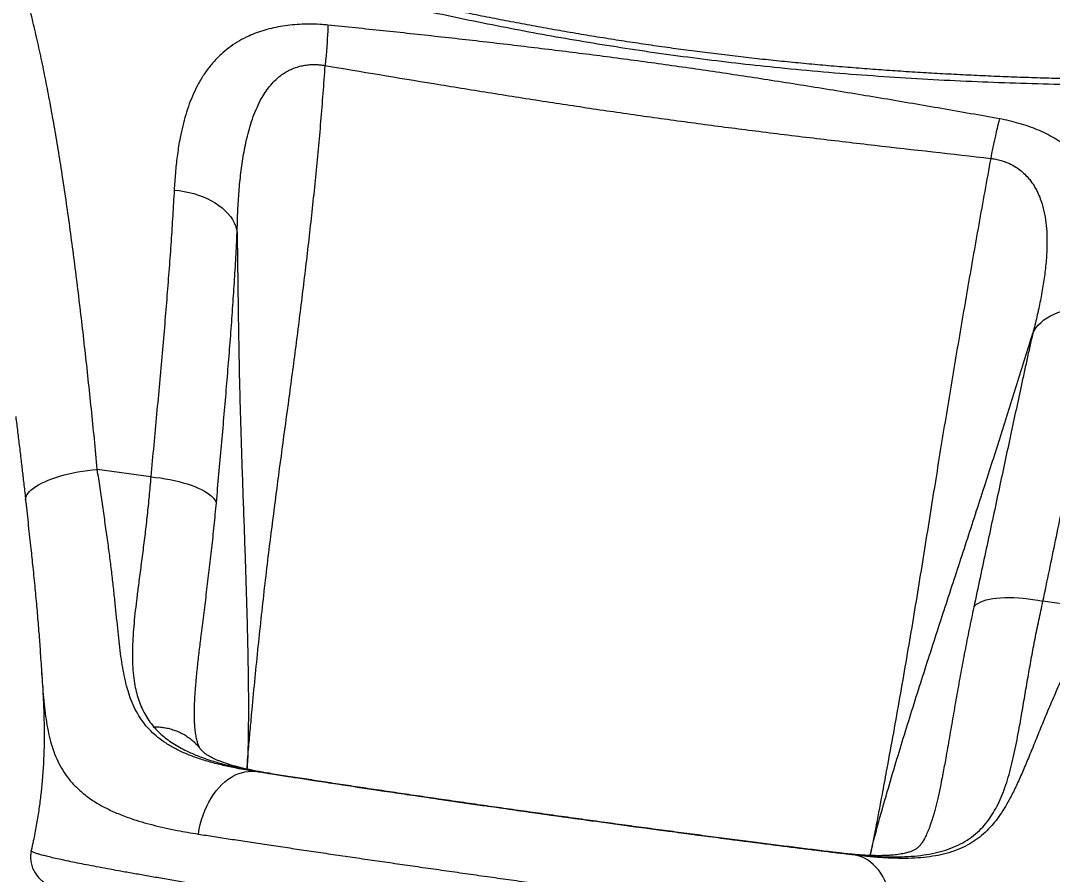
# Model space of a CAD drawing. Header units: millimetres. Extents: x -5238 to 5144, y -3542 to 5092.
# Drawn here: x 2490 to 3534, y 2255 to 3119 of the extents above; entities that cross this region are included whole.
import ezdxf

# ---------------------------------------------------------------- set-up
doc = ezdxf.new("R2010")
doc.units = ezdxf.units.MM
for name, color, linetype in [('DIKOM_ЗОНА', 80, 'Continuous'), ('DIKOM_ОБЪЕКТ', 7, 'Continuous'), ('DIKOM_РАЗМЕР_ЗОНА', 7, 'Continuous'), ('DIKOM_РАЗМЕР_ОБЪЕКТА', 7, 'Continuous')]:
    doc.layers.add(name, color=color, linetype=linetype)
doc.styles.add('style1', font='arial.ttf', dxfattribs={"width": 0.8})
doc.dimstyles.new('1-50', dxfattribs={"dimtxt": 300, "dimasz": 200, "dimexe": 100, "dimexo": 0, "dimgap": 100, "dimtad": 1, "dimtxsty": 'style1', "dimcen": 200, "dimclrd": 7, "dimclre": 7, "dimclrt": 7, "dimadec": 1, "dimazin": 2, "dimtfac": 1, "dimtmove": 0, "dimatfit": 2, "dimfxl": 0, "dimlwd": 25, "dimlwe": 18, "dimarcsym": 0})

# ---------------------------------------------------------------- blocks, each defined once
blk = doc.blocks.new('*D1')
at = {"layer": 'Defpoints', "color": 0, "transparency": 16777216}
for p in [(-4787.6, 5091.6), (3144.2, 5091.6), (-2554.2, -2403.3)]:
    blk.add_point(p, dxfattribs=at)
at = {"layer": 'DIKOM_РАЗМЕР_ЗОНА', "color": 7, "lineweight": 18, "transparency": 16777216}
for p, q in [((3144.2, 5091.6), (-4887.6, 5091.6)), ((-2554.2, -2403.3), (-4887.6, -2403.3))]:
    blk.add_line(p, q, dxfattribs=at)
at = {"layer": 'DIKOM_РАЗМЕР_ЗОНА', "color": 7, "lineweight": 25, "transparency": 16777216}
blk.add_line((-4787.6, -2203.3), (-4787.6, 4891.6), dxfattribs=at)
at = {"layer": 'DIKOM_РАЗМЕР_ЗОНА', "color": 7, "transparency": 16777216}
for points in [[(-4821, 4891.6), (-4754.3, 4891.6), (-4787.6, 5091.6)], [(-4821, -2203.3), (-4754.3, -2203.3), (-4787.6, -2403.3)]]:
    blk.add_solid(points, dxfattribs=at)
at = {"layer": 'DIKOM_РАЗМЕР_ЗОНА', "color": 7, "transparency": 16777216, "insert": (-5040.8, 1344.1), "char_height": 300, "attachment_point": 5, "rotation": 90, "style": 'style1'}
blk.add_mtext('7500', dxfattribs=at)
blk = doc.blocks.new('*D2')
at = {"layer": 'Defpoints', "color": 0, "transparency": 16777216}
for p in [(5144.2, 2720), (-4054.2, -903.3), (5144.2, -3441.9)]:
    blk.add_point(p, dxfattribs=at)
at = {"layer": 'DIKOM_РАЗМЕР_ЗОНА', "color": 7, "lineweight": 18, "transparency": 16777216}
for p, q in [((5144.2, 2720), (5144.2, -3541.9)), ((-4054.2, -903.3), (-4054.2, -3541.9))]:
    blk.add_line(p, q, dxfattribs=at)
at = {"layer": 'DIKOM_РАЗМЕР_ЗОНА', "color": 7, "lineweight": 25, "transparency": 16777216}
blk.add_line((-3854.2, -3441.9), (4944.2, -3441.9), dxfattribs=at)
at = {"layer": 'DIKOM_РАЗМЕР_ЗОНА', "color": 7, "transparency": 16777216}
for points in [[(-3854.2, -3408.5), (-3854.2, -3475.2), (-4054.2, -3441.9)], [(4944.2, -3408.5), (4944.2, -3475.2), (5144.2, -3441.9)]]:
    blk.add_solid(points, dxfattribs=at)
at = {"layer": 'DIKOM_РАЗМЕР_ЗОНА', "color": 7, "transparency": 16777216, "insert": (545, -3188.7), "char_height": 300, "attachment_point": 5, "style": 'style1'}
blk.add_mtext('9200', dxfattribs=at)
blk = doc.blocks.new('*D3')
at = {"layer": 'Defpoints', "color": 0, "transparency": 16777216}
for p in [(3889.9, 2956), (-2405.7, -161.1), (3889.9, -2949.3)]:
    blk.add_point(p, dxfattribs=at)
at = {"layer": 'DIKOM_РАЗМЕР_ОБЪЕКТА', "color": 7, "lineweight": 18, "transparency": 16777216}
for p, q in [((3889.9, 2956), (3889.9, -3049.3)), ((-2405.7, -161.1), (-2405.7, -3049.3))]:
    blk.add_line(p, q, dxfattribs=at)
at = {"layer": 'DIKOM_РАЗМЕР_ОБЪЕКТА', "color": 7, "lineweight": 25, "transparency": 16777216}
blk.add_line((-2205.7, -2949.3), (3689.9, -2949.3), dxfattribs=at)
at = {"layer": 'DIKOM_РАЗМЕР_ОБЪЕКТА', "color": 7, "transparency": 16777216}
for points in [[(-2205.7, -2915.9), (-2205.7, -2982.6), (-2405.7, -2949.3)], [(3689.9, -2915.9), (3689.9, -2982.6), (3889.9, -2949.3)]]:
    blk.add_solid(points, dxfattribs=at)
at = {"layer": 'DIKOM_РАЗМЕР_ОБЪЕКТА', "color": 7, "transparency": 16777216, "insert": (742.1, -2696), "char_height": 300, "attachment_point": 5, "style": 'style1'}
blk.add_mtext('6300', dxfattribs=at)

msp = doc.modelspace()

# ---------------------------------------------------------------- linework, layer by layer
at = {"layer": 'DIKOM_ЗОНА', "color": 3, "lineweight": 15}
msp.add_lwpolyline([(1144.848, 3041.437, -0.42157338), (894.926, 2785.172), (-2554.164, 2785.172, 0.41421356), (-4054.164, 1285.172), (-4054.164, -903.276, 0.41421356), (-2554.164, -2403.276), (2123.184, -2403.276, 0.29451588), (3489.665, -1521.927), (5055.207, 1936.053, 0.10668314), (5144.22, 2348.487), (5144.22, 3091.556, 1.01261041)], format="xyb", close=True, dxfattribs=at)
at = {"layer": 'DIKOM_ОБЪЕКТ', "color": 7, "linetype": 'Continuous', "lineweight": 15}
for p, q in [((2621.821, 2657.287), (2567.691, 2664.83)), ((3576.141, 2524.297), (3524.896, 2531.438)), ((2667.279, 2444.62), (2667.389, 2445.948)), ((2742.416, 2357.152), (2727.31, 2359.257)), ((2743.72, 2356.974), (2742.416, 2357.152)), ((3421.884, 2348.487), (3421.469, 2346.388)), ((2500.931, 2279.162), (2500.935, 2279.169)), ((3318.769, 2276.838), (3320.059, 2276.654)), ((3334.632, 2274.623), (3320.059, 2276.654))]:
    msp.add_line(p, q, dxfattribs=at)
at = {"layer": 'DIKOM_ОБЪЕКТ', "color": 7, "linetype": 'Continuous', "lineweight": 15, "flags": 128}
for points in [[(2801.137, 3114.223), (2801.047, 3111.279), (2800.914, 3108.025), (2800.737, 3104.479), (2800.518, 3100.66), (2800.258, 3096.589), (2799.958, 3092.289), (2799.621, 3087.785), (2799.248, 3083.1), (2798.841, 3078.262), (2798.402, 3073.297)], [(3480.863, 3019.451), (3480.097, 3016.606), (3479.29, 3013.452), (3478.448, 3010.004), (3477.575, 3006.283), (3476.676, 3002.31), (3475.757, 2998.105), (3474.821, 2993.694), (3473.874, 2989.098), (3472.922, 2984.346), (3471.97, 2979.462)], [(2645.518, 2947.316), (2650.625, 2946.775), (2655.672, 2945.993), (2660.632, 2944.975), (2665.478, 2943.726), (2670.183, 2942.253), (2674.723, 2940.563), (2679.073, 2938.667), (2683.209, 2936.574), (2687.108, 2934.296), (2690.751, 2931.844), (2694.116, 2929.233), (2697.187, 2926.476), (2699.945, 2923.588), (2702.377, 2920.585), (2704.469, 2917.483), (2706.21, 2914.299), (2707.59, 2911.05), (2708.603, 2907.754), (2709.242, 2904.428)], [(3514.572, 2802.541), (3516.187, 2805.503), (3518.134, 2808.338), (3520.401, 2811.03), (3522.978, 2813.566), (3525.85, 2815.932), (3529.004, 2818.118), (3532.423, 2820.11), (3536.089, 2821.901), (3539.984, 2823.478), (3544.087, 2824.836), (3548.378, 2825.967), (3552.834, 2826.865), (3557.433, 2827.525), (3562.151, 2827.945), (3566.964, 2828.121), (3571.846, 2828.054), (3576.774, 2827.743), (3581.721, 2827.189), (3586.662, 2826.397)], [(2495.216, 2633.475), (2495.179, 2633.938), (2495.273, 2635.599), (2495.715, 2637.287), (2496.504, 2638.996), (2497.635, 2640.715), (2499.103, 2642.438), (2500.9, 2644.154), (2503.018, 2645.856), (2505.445, 2647.534), (2508.169, 2649.181), (2511.178, 2650.788), (2514.455, 2652.348), (2517.984, 2653.851), (2521.748, 2655.292), (2525.728, 2656.662), (2529.904, 2657.955), (2534.255, 2659.163), (2538.758, 2660.283), (2543.392, 2661.306), (2548.134, 2662.229), (2552.958, 2663.047), (2557.843, 2663.755), (2562.761, 2664.351), (2567.691, 2664.83)], [(2621.821, 2657.287), (2626.74, 2656.767), (2631.621, 2656.132), (2636.437, 2655.384), (2641.166, 2654.528), (2645.784, 2653.567), (2650.267, 2652.508), (2654.593, 2651.354), (2658.741, 2650.112), (2662.689, 2648.787), (2666.419, 2647.387), (2669.91, 2645.919), (2673.147, 2644.39), (2676.112, 2642.806), (2678.791, 2641.178), (2681.171, 2639.512), (2683.239, 2637.817), (2684.985, 2636.101), (2686.4, 2634.373), (2687.478, 2632.642), (2688.213, 2630.917)], [(3454.86, 2525.487), (3456.101, 2526.983), (3457.7, 2528.375), (3459.649, 2529.655), (3461.938, 2530.816), (3464.554, 2531.853), (3467.484, 2532.758), (3470.71, 2533.528), (3474.216, 2534.157), (3477.982, 2534.644), (3481.987, 2534.984), (3486.211, 2535.177), (3490.63, 2535.22), (3495.219, 2535.115), (3499.955, 2534.861), (3504.81, 2534.459), (3509.759, 2533.913), (3514.775, 2533.225), (3519.83, 2532.398), (3524.896, 2531.438)], [(2670.046, 2295.893), (2670.872, 2300.802), (2671.935, 2305.655), (2673.23, 2310.43), (2674.749, 2315.1), (2676.485, 2319.644), (2678.429, 2324.037), (2680.571, 2328.258), (2682.902, 2332.285), (2685.408, 2336.098), (2688.076, 2339.677), (2690.895, 2343.005), (2693.849, 2346.065), (2696.923, 2348.841), (2700.103, 2351.319), (2703.371, 2353.486), (2706.711, 2355.332), (2710.107, 2356.848), (2713.541, 2358.025), (2716.995, 2358.858), (2720.453, 2359.342), (2723.897, 2359.476), (2727.31, 2359.257)], [(3371.827, 2198.095), (3372.374, 2203.043), (3372.682, 2208.002), (3372.749, 2212.947), (3372.574, 2217.854), (3372.158, 2222.697), (3371.504, 2227.453), (3370.615, 2232.096), (3369.494, 2236.604), (3368.149, 2240.954), (3366.585, 2245.123), (3364.811, 2249.091), (3362.836, 2252.837), (3360.669, 2256.344), (3358.322, 2259.592), (3355.806, 2262.565), (3353.134, 2265.249), (3350.32, 2267.63), (3347.377, 2269.696), (3344.322, 2271.436), (3341.168, 2272.842), (3337.933, 2273.906), (3334.632, 2274.623)]]:
    msp.add_lwpolyline(points, dxfattribs=at)
at = {"layer": 'DIKOM_ОБЪЕКТ', "color": 7, "linetype": 'Continuous', "lineweight": 15}
for points, knots in [([(2567.691, 2664.83), (2566.715, 2675.109), (2564.762, 2695.674), (2561.703, 2726.019), (2558.56, 2755.957), (2555.33, 2785.406), (2551.995, 2814.621), (2548.55, 2843.556), (2544.976, 2872.171), (2541.3, 2900.155), (2537.514, 2927.459), (2533.645, 2953.799), (2529.691, 2979.172), (2525.652, 3003.588), (2521.487, 3027.262), (2517.195, 3050.152), (2512.726, 3072.444), (2508.075, 3094.09), (2503.233, 3115.047), (2498.234, 3135.088), (2493.076, 3154.177), (2488.051, 3171.261), (2483.187, 3186.51), (2478.514, 3200.094), (2473.731, 3213.039), (2470.447, 3221.07), (2468.805, 3225.085)], [0, 0, 0, 0, 0.04213608, 0.08430719, 0.12649021, 0.16866142, 0.2107975, 0.25416537, 0.29757167, 0.34099054, 0.38439688, 0.4277648, 0.46992516, 0.51212043, 0.55432771, 0.59652315, 0.63868362, 0.68206939, 0.7254932, 0.76892985, 0.81235373, 0.8557397, 0.89174673, 0.92775378, 0.96387682, 1, 1, 1, 1]), ([(2597.184, 3207.195), (2608.631, 3203.899), (2631.525, 3197.309), (2666.187, 3187.556), (2701.127, 3177.933), (2736.367, 3168.486), (2771.897, 3159.248), (2807.709, 3150.253), (2843.799, 3141.54), (2880.158, 3133.137), (2916.723, 3125.083), (2953.481, 3117.406), (2990.419, 3110.134), (3027.522, 3103.284), (3064.762, 3096.869), (3102.598, 3090.829), (3141.016, 3085.203), (3179.999, 3080.008), (3219.031, 3075.317), (3259.926, 3070.93), (3302.668, 3066.936), (3347.221, 3063.397), (3391.7, 3060.451), (3436.051, 3058.068), (3480.511, 3056.203), (3525.053, 3054.833), (3569.654, 3053.903), (3614.005, 3053.368), (3658.094, 3053.149), (3687.225, 3053.224), (3701.787, 3053.262)], [0, 0, 0, 0, 0.03297282, 0.06594851, 0.09892091, 0.13202007, 0.16512293, 0.19822157, 0.2314413, 0.26467009, 0.29789811, 0.33111693, 0.36434192, 0.39757668, 0.43081123, 0.46403579, 0.49854554, 0.53306699, 0.56758848, 0.60209839, 0.64150128, 0.68092752, 0.72036304, 0.7597923, 0.79919755, 0.83934333, 0.87950827, 0.91968179, 0.95985075, 1, 1, 1, 1]), ([(3695.746, 3057.91), (3694.479, 3057.913), (3685.119, 3057.937), (3667.689, 3058.038), (3643.569, 3058.232), (3619.604, 3058.512), (3595.772, 3058.881), (3572.027, 3059.347), (3548.419, 3059.913), (3524.939, 3060.586), (3501.586, 3061.369), (3478.357, 3062.267), (3455.25, 3063.284), (3432.26, 3064.424), (3409.385, 3065.691), (3386.621, 3067.088), (3363.965, 3068.62), (3341.413, 3070.29), (3318.961, 3072.1), (3296.634, 3074.052), (3274.399, 3076.149), (3252.222, 3078.392), (3230.05, 3080.786), (3207.911, 3083.331), (3185.839, 3086.023), (3163.869, 3088.859), (3142.001, 3091.84), (3120.174, 3094.973), (3098.346, 3098.262), (3076.494, 3101.711), (3054.647, 3105.314), (3032.802, 3109.072), (3010.957, 3112.983), (2989.109, 3117.047), (2967.328, 3121.252), (2945.588, 3125.603), (2923.838, 3130.102), (2901.963, 3134.771), (2879.954, 3139.609), (2857.824, 3144.609), (2835.586, 3149.767), (2813.257, 3155.073), (2790.852, 3160.523), (2768.39, 3166.106), (2745.889, 3171.814), (2723.369, 3177.637), (2700.85, 3183.566), (2678.349, 3189.59), (2655.772, 3195.73), (2633.016, 3202.001), (2615.887, 3206.762), (2606.374, 3209.439), (2604.509, 3209.964)], [0, 0, 0, 0, 0.00353906, 0.02615609, 0.04846274, 0.07045563, 0.09239441, 0.11413193, 0.13568833, 0.15707056, 0.17828533, 0.19933977, 0.22024116, 0.24099701, 0.26161517, 0.28210331, 0.30246946, 0.32272139, 0.34286711, 0.36291635, 0.38279165, 0.40266889, 0.42255365, 0.44241248, 0.46221806, 0.48194566, 0.50157174, 0.52115244, 0.54083332, 0.56053644, 0.58026822, 0.60003478, 0.61984251, 0.63969761, 0.65960442, 0.67937291, 0.69927901, 0.71937935, 0.73966613, 0.76013112, 0.78076491, 0.80155678, 0.82249495, 0.84356677, 0.86475795, 0.88605384, 0.90743785, 0.92889301, 0.9504132, 0.9722987, 0.99456773, 1, 1, 1, 1]), ([(2801.137, 3114.223), (2799.237, 3114.399), (2793.9, 3114.894), (2785.136, 3115.27), (2774.97, 3115.182), (2765.034, 3114.538), (2755.375, 3113.339), (2746.082, 3111.563), (2737.185, 3109.25), (2728.778, 3106.447), (2720.108, 3102.859), (2711.386, 3098.339), (2702.799, 3092.794), (2695.049, 3086.682), (2687.618, 3079.609), (2680.631, 3071.502), (2674.189, 3062.319), (2668.63, 3052.628), (2663.846, 3042.459), (2659.749, 3031.849), (2656.279, 3020.832), (2653.386, 3009.474), (2650.714, 2996.401), (2648.419, 2981.492), (2646.59, 2964.68), (2645.875, 2953.104), (2645.518, 2947.316)], [0, 0, 0, 0, 0.01647624, 0.04628756, 0.07624009, 0.10619828, 0.13601909, 0.1663667, 0.19682728, 0.22731186, 0.257692, 0.29726507, 0.33697354, 0.37672819, 0.41636491, 0.46426934, 0.51227359, 0.56031545, 0.60827183, 0.65668402, 0.70513948, 0.753609, 0.80203984, 0.86801162, 0.93401633, 1, 1, 1, 1]), ([(3480.863, 3019.451), (3461.358, 3022.902), (3422.348, 3029.804), (3363.737, 3039.832), (3305.04, 3049.554), (3247.421, 3058.703), (3190.891, 3067.254), (3135.44, 3075.181), (3079.898, 3082.615), (3024.252, 3089.616), (2968.537, 3096.235), (2912.756, 3102.514), (2856.955, 3108.518), (2819.743, 3112.321), (2801.137, 3114.223)], [0, 0, 0, 0, 0.08667237, 0.17334456, 0.26005083, 0.34675638, 0.42826287, 0.50976863, 0.59135532, 0.67294269, 0.75468991, 0.83643786, 0.91821849, 1, 1, 1, 1]), ([(2709.242, 2904.428), (2709.418, 2911.002), (2709.772, 2924.159), (2710.881, 2943.562), (2712.632, 2962.662), (2715.228, 2981.356), (2718.308, 2996.921), (2721.526, 3009.511), (2724.579, 3019.291), (2728.229, 3028.786), (2732.214, 3037.158), (2736.419, 3044.445), (2740.749, 3050.69), (2745.722, 3056.533), (2750.752, 3061.24), (2755.624, 3064.906), (2760.12, 3067.684), (2765.386, 3070.265), (2770.871, 3072.208), (2776.474, 3073.496), (2781.572, 3074.188), (2786.422, 3074.413), (2790.93, 3074.26), (2794.801, 3073.894), (2797.285, 3073.482), (2798.402, 3073.297)], [0, 0, 0, 0, 0.08848248, 0.17709244, 0.26567724, 0.35415218, 0.44252146, 0.49230621, 0.54215292, 0.59195708, 0.64168341, 0.67887215, 0.71617136, 0.75339207, 0.79047344, 0.81453697, 0.83863593, 0.86267223, 0.89250606, 0.91327643, 0.93410736, 0.95486737, 0.9708836, 0.98690192, 1, 1, 1, 1]), ([(2719.886, 2371.821), (2719.892, 2371.899), (2719.955, 2372.606), (2720.313, 2376.673), (2721.227, 2386.97), (2722.653, 2402.899), (2724.781, 2426.21), (2727.407, 2453.876), (2730.612, 2485.804), (2733.979, 2517.529), (2737.522, 2549.083), (2742.097, 2587.54), (2747.882, 2632.885), (2754.867, 2685.173), (2762.115, 2738.472), (2769.361, 2792.929), (2776.395, 2848.564), (2782.978, 2904.421), (2788.942, 2960.498), (2794.244, 3016.77), (2797.016, 3054.456), (2798.402, 3073.297)], [0, 0, 0, 0, 0.00032311, 0.00293092, 0.0168781, 0.04310883, 0.06934023, 0.11451523, 0.15970241, 0.2049054, 0.25011403, 0.29530717, 0.37085245, 0.44639925, 0.52194496, 0.60161289, 0.68129964, 0.76099016, 0.84067346, 0.92034333, 1, 1, 1, 1]), ([(2798.402, 3073.297), (2835.057, 3067.187), (2890.041, 3058.021), (2963.415, 3046.089), (3018.312, 3037.426), (3073.081, 3029.123), (3127.739, 3021.232), (3182.469, 3013.783), (3238.532, 3006.569), (3295.905, 2999.567), (3374.144, 2990.435), (3432.839, 2983.851), (3471.97, 2979.462)], [0, 0, 0, 0, 0.16391572, 0.2458801, 0.32784359, 0.40897747, 0.49011058, 0.57129962, 0.65248974, 0.73935971, 0.82623101, 1, 1, 1, 1]), ([(3586.662, 2826.397), (3587.691, 2831.295), (3589.75, 2841.101), (3592.103, 2855.566), (3593.798, 2869.855), (3594.688, 2883.921), (3594.685, 2897.742), (3593.758, 2910.312), (3592.054, 2921.679), (3589.722, 2931.903), (3586.534, 2941.919), (3582.408, 2951.68), (3577.51, 2960.688), (3571.915, 2968.952), (3565.734, 2976.5), (3558.632, 2983.718), (3551.167, 2990.04), (3543.53, 2995.503), (3535.95, 3000.189), (3527.803, 3004.529), (3519.175, 3008.454), (3510.095, 3011.926), (3500.646, 3014.929), (3490.888, 3017.506), (3484.2, 3018.803), (3480.863, 3019.451)], [0, 0, 0, 0, 0.05981008, 0.11975443, 0.17972855, 0.23965505, 0.29948969, 0.35922661, 0.40599422, 0.45289622, 0.49979786, 0.54661152, 0.5933052, 0.63325084, 0.67331935, 0.7133435, 0.75322869, 0.78430641, 0.81549199, 0.84665529, 0.87770262, 0.90821085, 0.93885743, 0.96949844, 1, 1, 1, 1]), ([(3471.97, 2979.462), (3467.916, 2957.157), (3459.807, 2912.546), (3448.112, 2845.82), (3436.73, 2779.23), (3425.667, 2712.791), (3414.664, 2644.934), (3403.616, 2575.695), (3394.004, 2516.755), (3386.008, 2469.561), (3379.826, 2434.083), (3373.46, 2398.476), (3367.632, 2366.697), (3361.835, 2335.649), (3357.557, 2312.977), (3354.31, 2295.822), (3353.024, 2289.032), (3352.341, 2285.43), (3352.108, 2284.195), (3352.032, 2283.796), (3352.019, 2283.729)], [0, 0, 0, 0, 0.09568548, 0.19137912, 0.28707752, 0.38277554, 0.47846467, 0.58088098, 0.68329723, 0.73452903, 0.78576636, 0.83699618, 0.88821778, 0.9222504, 0.96966598, 0.98453444, 0.99479308, 0.99831879, 0.99972071, 1, 1, 1, 1]), ([(3471.97, 2979.462), (3473.74, 2979.209), (3477.286, 2978.703), (3482.446, 2977.414), (3488.227, 2975.474), (3494.257, 2972.656), (3500.242, 2968.848), (3505.431, 2964.584), (3509.053, 2960.841), (3512.581, 2956.583), (3515.943, 2951.759), (3519.467, 2945.249), (3522.29, 2938.512), (3524.968, 2930.18), (3527.172, 2920.175), (3528.577, 2908.464), (3529.04, 2896.59), (3528.719, 2883.261), (3527.529, 2868.45), (3525.324, 2852.141), (3522.343, 2835.708), (3518.757, 2819.184), (3515.966, 2808.086), (3514.572, 2802.541)], [0, 0, 0, 0, 0.02166957, 0.04340864, 0.06507681, 0.09748766, 0.12817757, 0.15902264, 0.18978254, 0.20216204, 0.23933864, 0.27665914, 0.31405669, 0.35133699, 0.41192145, 0.47265425, 0.53347538, 0.59418027, 0.67523734, 0.75638405, 0.83761422, 0.91885991, 1, 1, 1, 1]), ([(2645.518, 2947.316), (2645.047, 2938.811), (2644.103, 2921.791), (2642.365, 2895.346), (2640.418, 2868.27), (2638.26, 2840.545), (2635.892, 2811.908), (2633.33, 2782.348), (2630.599, 2751.876), (2627.752, 2720.843), (2624.822, 2689.348), (2622.821, 2667.971), (2621.821, 2657.287)], [0, 0, 0, 0, 0.09830445, 0.19670211, 0.29513165, 0.39352971, 0.49183522, 0.59340033, 0.69506694, 0.79676776, 0.89843461, 1, 1, 1, 1]), ([(2688.213, 2630.917), (2689.089, 2640.672), (2690.843, 2660.192), (2693.41, 2688.972), (2695.9, 2717.344), (2698.288, 2745.222), (2700.575, 2772.88), (2702.727, 2800.266), (2704.713, 2827.347), (2706.481, 2853.773), (2708.03, 2879.563), (2708.838, 2896.142), (2709.242, 2904.428)], [0, 0, 0, 0, 0.09829743, 0.19668746, 0.29510716, 0.39349383, 0.49178879, 0.5933618, 0.69503781, 0.79674871, 0.89842618, 1, 1, 1, 1]), ([(2709.242, 2904.428), (2709.448, 2887.772), (2709.861, 2854.461), (2710.608, 2804.332), (2711.572, 2751.38), (2713.094, 2695.582), (2715.136, 2636.951), (2717.256, 2578.218), (2719.137, 2519.401), (2720.339, 2467.542), (2720.727, 2425.186), (2720.519, 2399.743), (2720.214, 2384.16), (2720.048, 2377.406), (2719.929, 2373.281), (2719.888, 2371.912), (2719.886, 2371.821)], [0, 0, 0, 0, 0.09470764, 0.18941981, 0.28412598, 0.39417807, 0.50424602, 0.61432515, 0.7244008, 0.83445984, 0.90509619, 0.96167988, 0.97690852, 0.99233585, 0.99949235, 1, 1, 1, 1]), ([(3524.896, 2531.438), (3527.053, 2541.823), (3531.368, 2562.599), (3537.732, 2593.21), (3544.003, 2623.366), (3550.203, 2653.197), (3556.319, 2682.665), (3562.354, 2711.718), (3568.272, 2740.101), (3573.219, 2763.67), (3577.25, 2782.725), (3580.408, 2797.535), (3583.546, 2812.124), (3585.624, 2821.639), (3586.662, 2826.397)], [0, 0, 0, 0, 0.09650516, 0.19307289, 0.28964075, 0.38614621, 0.4847318, 0.58338426, 0.68203664, 0.78062266, 0.83542067, 0.89021889, 0.94510978, 1, 1, 1, 1]), ([(3352.019, 2283.729), (3352.082, 2283.968), (3352.397, 2285.166), (3353.364, 2288.828), (3355.117, 2295.396), (3359.786, 2312.57), (3366.74, 2337.091), (3378.664, 2377.216), (3393.278, 2424.477), (3411.158, 2480.453), (3429.331, 2536.222), (3447.579, 2591.845), (3465.263, 2646.129), (3482.244, 2699.126), (3498.598, 2750.833), (3509.247, 2785.305), (3514.572, 2802.541)], [0, 0, 0, 0, 0.00134916, 0.00678142, 0.02072612, 0.0385629, 0.10421993, 0.16033702, 0.26803806, 0.37575748, 0.48349296, 0.59122977, 0.69894579, 0.79929611, 0.89964909, 1, 1, 1, 1]), ([(3514.572, 2802.541), (3513.567, 2798.067), (3511.559, 2789.118), (3508.522, 2775.377), (3505.46, 2761.407), (3501.601, 2743.653), (3496.903, 2721.884), (3491.314, 2695.837), (3485.612, 2669.178), (3479.749, 2641.752), (3473.715, 2613.58), (3467.524, 2584.68), (3461.242, 2555.344), (3456.987, 2535.437), (3454.86, 2525.487)], [0, 0, 0, 0, 0.05504642, 0.11009328, 0.16523565, 0.22037836, 0.31673251, 0.41315178, 0.5095724, 0.6059271, 0.70441054, 0.80296041, 0.90151276, 1, 1, 1, 1]), ([(2485.105, 2718.193), (2485.195, 2717.489), (2485.926, 2711.771), (2487.277, 2700.899), (2489.154, 2685.572), (2490.942, 2670.651), (2492.657, 2655.89), (2494.045, 2643.67), (2494.896, 2636.053), (2495.188, 2633.443)], [0, 0, 0, 0, 0.0255886, 0.20794101, 0.39051606, 0.57315354, 0.73631712, 0.90964795, 1, 1, 1, 1]), ([(2727.31, 2359.257), (2724.152, 2359.768), (2717.833, 2360.788), (2706.955, 2362.797), (2694.809, 2365.365), (2681.742, 2368.69), (2669.333, 2372.509), (2657.689, 2376.899), (2646.886, 2381.928), (2637.31, 2387.473), (2628.938, 2393.534), (2621.678, 2400.074), (2615.253, 2407.335), (2609.693, 2415.366), (2604.951, 2424.186), (2601.092, 2433.508), (2597.984, 2443.291), (2595.468, 2453.47), (2593.383, 2464.239), (2591.616, 2475.699), (2590.071, 2487.867), (2588.66, 2500.74), (2587.307, 2514.172), (2585.903, 2528.363), (2584.334, 2543.326), (2582.55, 2559.052), (2580.564, 2575.261), (2578.3, 2592.099), (2575.825, 2609.554), (2573.23, 2627.621), (2570.528, 2646.029), (2568.636, 2658.566), (2567.691, 2664.83)], [0, 0, 0, 0, 0.02205051, 0.04412344, 0.07864194, 0.1131842, 0.147698, 0.18327192, 0.21887922, 0.25444895, 0.2876095, 0.32080058, 0.35396201, 0.38819686, 0.4224629, 0.45670333, 0.48880678, 0.52094473, 0.55308781, 0.58519888, 0.61827621, 0.65138418, 0.68449163, 0.71756879, 0.75225566, 0.78697947, 0.82170295, 0.85638988, 0.89227355, 0.92819392, 0.96411546, 1, 1, 1, 1]), ([(2621.821, 2657.287), (2621.26, 2650.727), (2620.137, 2637.602), (2618.161, 2618.446), (2616.009, 2599.588), (2613.693, 2581.124), (2611.326, 2563.093), (2609.175, 2546.776), (2607.314, 2532.074), (2605.786, 2518.869), (2604.532, 2506.115), (2603.615, 2493.691), (2603.138, 2481.634), (2603.195, 2469.972), (2603.864, 2458.86), (2605.145, 2448.914), (2606.972, 2440.048), (2609.234, 2432.157), (2612.087, 2424.631), (2615.591, 2417.504), (2619.711, 2410.741), (2623.002, 2406.611), (2624.647, 2404.547)], [0, 0, 0, 0, 0.05829398, 0.11662707, 0.17492201, 0.23460621, 0.29432952, 0.35401422, 0.40237533, 0.45078042, 0.49918169, 0.54753646, 0.59754357, 0.64761506, 0.69767712, 0.74767008, 0.7892584, 0.8308699, 0.87245613, 0.91496159, 0.95749464, 1, 1, 1, 1]), ([(2495.077, 2633.46), (2495.133, 2632.962), (2495.645, 2628.421), (2496.584, 2619.933), (2497.894, 2608.024), (2499.174, 2596.273), (2500.357, 2585.33), (2501.452, 2575.176), (2502.49, 2565.291), (2503.536, 2555.035), (2504.575, 2544.481), (2505.555, 2534.14), (2506.476, 2524.009), (2507.338, 2514.085), (2508.141, 2504.363), (2508.885, 2494.84), (2509.571, 2485.507), (2510.241, 2475.704), (2510.901, 2465.654), (2511.355, 2458.803), (2511.573, 2455.519)], [0, 0, 0, 0, 0.00749244, 0.06835655, 0.12920844, 0.18990677, 0.25034546, 0.30040771, 0.3507074, 0.40899915, 0.46693899, 0.52457138, 0.58195396, 0.63914365, 0.69619763, 0.75317016, 0.81011749, 0.86731475, 0.93640657, 1, 1, 1, 1]), ([(2667.389, 2445.948), (2667.544, 2447.892), (2668.092, 2454.771), (2669.384, 2467.063), (2671.163, 2482.771), (2673.311, 2500.273), (2675.736, 2519.632), (2678.39, 2540.954), (2681.036, 2562.786), (2683.602, 2585.085), (2686.046, 2607.765), (2687.491, 2623.204), (2688.213, 2630.917)], [0, 0, 0, 0, 0.03600275, 0.12741813, 0.21884723, 0.3102126, 0.42501577, 0.54000805, 0.65509951, 0.77019406, 0.88519254, 1, 1, 1, 1]), ([(3320.059, 2276.654), (3325.168, 2276.057), (3335.39, 2274.862), (3350.106, 2273.632), (3364.447, 2272.889), (3378.304, 2272.756), (3391.631, 2273.309), (3404.129, 2274.609), (3415.766, 2276.701), (3426.542, 2279.604), (3436.683, 2283.433), (3446.099, 2288.291), (3454.741, 2294.236), (3462.108, 2300.877), (3468.339, 2308.058), (3473.628, 2315.588), (3478.39, 2323.909), (3482.651, 2333.029), (3486.461, 2342.924), (3489.83, 2353.42), (3492.834, 2364.475), (3495.551, 2376.04), (3498.064, 2388.138), (3500.738, 2402.297), (3503.613, 2418.719), (3506.798, 2437.571), (3510.013, 2456.393), (3513.351, 2475.012), (3516.841, 2493.369), (3520.645, 2512.163), (3523.479, 2525.013), (3524.896, 2531.438)], [0, 0, 0, 0, 0.03439215, 0.06880407, 0.10319264, 0.13846853, 0.17377133, 0.20904162, 0.24320057, 0.27739064, 0.31154559, 0.34704437, 0.38258495, 0.41808288, 0.44838225, 0.47870725, 0.50900997, 0.54012862, 0.57126968, 0.60239259, 0.63297497, 0.66358714, 0.69420264, 0.72478987, 0.76675631, 0.80875564, 0.8507222, 0.88784984, 0.92497733, 0.96248853, 1, 1, 1, 1]), ([(3576.141, 2524.297), (3574.273, 2520.217), (3570.537, 2512.058), (3565.081, 2499.954), (3559.653, 2487.996), (3553.208, 2473.893), (3545.904, 2457.78), (3537.96, 2439.856), (3530.401, 2422.28), (3523.3, 2405.124), (3516.541, 2388.508), (3510.179, 2372.914), (3504.084, 2358.398), (3498.073, 2344.987), (3492.368, 2333.478), (3486.884, 2323.702), (3481.617, 2315.449), (3476.001, 2307.863), (3469.793, 2300.779), (3462.867, 2294.305), (3455.128, 2288.517), (3446.627, 2283.54), (3437.289, 2279.42), (3427.101, 2276.151), (3416.146, 2273.735), (3404.425, 2272.147), (3391.981, 2271.321), (3378.755, 2271.195), (3364.747, 2271.739), (3350.039, 2272.856), (3339.767, 2274.034), (3334.632, 2274.623)], [0, 0, 0, 0, 0.02535148, 0.05070327, 0.07615718, 0.10161071, 0.14206248, 0.1825417, 0.22299052, 0.26451991, 0.30608115, 0.3476126, 0.3872113, 0.42683575, 0.46643146, 0.49692311, 0.52744668, 0.55796451, 0.58844796, 0.62154901, 0.65467653, 0.68777377, 0.72196283, 0.75618523, 0.79037533, 0.82479371, 0.85924414, 0.89366747, 0.92910068, 0.96456151, 1, 1, 1, 1]), ([(3454.86, 2525.487), (3453.281, 2517.981), (3450.122, 2502.968), (3445.75, 2480.779), (3441.631, 2458.868), (3437.684, 2436.94), (3433.885, 2415.107), (3430.159, 2393.464), (3426.748, 2374.141), (3424.021, 2359.164), (3422.452, 2351.325), (3421.884, 2348.487)], [0, 0, 0, 0, 0.11823407, 0.23646839, 0.35547437, 0.47448123, 0.59962441, 0.72482259, 0.84995562, 0.9456816, 1, 1, 1, 1]), ([(2511.153, 2462.095), (2511.463, 2457.736), (2512.143, 2448.206), (2512.979, 2433.234), (2513.635, 2417.064), (2513.964, 2400.431), (2513.846, 2383.444), (2513.188, 2366.157), (2512.01, 2349.75), (2510.391, 2334.215), (2508.427, 2319.503), (2505.942, 2304.362), (2503.391, 2290.856), (2501.52, 2282.449), (2500.797, 2279.199)], [0, 0, 0, 0, 0.07340993, 0.16047134, 0.25033207, 0.34204896, 0.43465443, 0.52800014, 0.62261513, 0.69979136, 0.77892431, 0.86075746, 0.94617098, 1, 1, 1, 1]), ([(2511.599, 2455.521), (2511.786, 2452.722), (2512.292, 2445.128), (2513.222, 2433.68), (2514.526, 2420.914), (2516.197, 2408.881), (2518.346, 2397.516), (2521.043, 2386.919), (2524.456, 2376.823), (2528.738, 2367.226), (2534.004, 2358.148), (2540.281, 2349.69), (2547.663, 2341.844), (2556.195, 2334.596), (2565.854, 2327.966), (2576.671, 2321.937), (2588.624, 2316.479), (2600.672, 2311.947), (2612.528, 2308.185), (2623.93, 2305.053), (2635.921, 2302.193), (2647.689, 2299.757), (2659.063, 2297.661), (2666.384, 2296.483), (2670.046, 2295.893)], [0, 0, 0, 0, 0.0268642, 0.07290426, 0.11888768, 0.16655351, 0.2142697, 0.26199006, 0.30966208, 0.36040249, 0.41117137, 0.46190844, 0.51381544, 0.5657578, 0.61766247, 0.66982752, 0.7220311, 0.77419638, 0.81437671, 0.85459058, 0.89480584, 0.93498775, 0.96747728, 1, 1, 1, 1]), ([(2671.862, 2382.294), (2671.661, 2382.64), (2671.249, 2383.354), (2670.743, 2384.399), (2670.141, 2385.802), (2669.553, 2387.418), (2668.973, 2389.275), (2668.407, 2391.421), (2667.866, 2393.893), (2667.4, 2396.505), (2667.006, 2399.228), (2666.67, 2402.124), (2666.379, 2405.407), (2666.15, 2409.111), (2666.002, 2413.214), (2665.947, 2417.602), (2665.99, 2422.286), (2666.132, 2427.276), (2666.374, 2432.577), (2666.73, 2438.227), (2667.019, 2442.263), (2667.215, 2444.473), (2667.229, 2444.623)], [0, 0, 0, 0, 0.05136464, 0.10573831, 0.16475812, 0.21843757, 0.26975054, 0.32426554, 0.3771138, 0.4289993, 0.47327895, 0.51841373, 0.56558549, 0.61772133, 0.66994472, 0.72246365, 0.77548878, 0.82919703, 0.8837435, 0.93926448, 0.99587938, 1, 1, 1, 1]), ([(2624.647, 2404.547), (2626.238, 2402.797), (2629.421, 2399.297), (2634.855, 2394.479), (2640.801, 2389.941), (2647.312, 2385.711), (2654.362, 2381.774), (2662.888, 2377.666), (2673.116, 2373.518), (2685.251, 2369.453), (2698.287, 2365.817), (2712.208, 2362.579), (2726.913, 2359.669), (2737.249, 2357.991), (2742.416, 2357.152)], [0, 0, 0, 0, 0.06799919, 0.13603556, 0.20403613, 0.27332615, 0.34265277, 0.41194706, 0.50858554, 0.60530903, 0.70196115, 0.80127957, 0.90066953, 1, 1, 1, 1]), ([(2624.647, 2404.547), (2624.838, 2404.546), (2626.761, 2404.535), (2630.394, 2404.353), (2635.513, 2403.703), (2640.55, 2402.644), (2645.531, 2401.16), (2650.372, 2399.247), (2655.078, 2396.883), (2659.546, 2394.088), (2663.707, 2390.911), (2667.455, 2387.379), (2670.043, 2384.607), (2671.257, 2382.915), (2671.484, 2382.598)], [0, 0, 0, 0, 0.01019621, 0.10240795, 0.19461796, 0.28918419, 0.38375052, 0.48175223, 0.57975372, 0.68060294, 0.78145276, 0.87945125, 0.97745246, 1, 1, 1, 1]), ([(2743.737, 2356.979), (2743.498, 2357.016), (2740.96, 2357.404), (2736.374, 2358.187), (2730.055, 2359.326), (2724.129, 2360.499), (2718.577, 2361.696), (2713.416, 2362.909), (2708.644, 2364.134), (2704.297, 2365.35), (2700.227, 2366.594), (2696.4, 2367.871), (2692.813, 2369.183), (2689.557, 2370.485), (2686.634, 2371.765), (2684.042, 2373.007), (2681.779, 2374.195), (2679.831, 2375.316), (2678.432, 2376.201), (2677.362, 2376.93), (2676.681, 2377.423), (2675.853, 2378.067), (2674.944, 2378.86), (2673.905, 2379.893), (2672.925, 2380.988), (2672.159, 2381.898), (2671.681, 2382.531), (2671.578, 2382.667)], [0, 0, 0, 0, 0.00516928, 0.05475308, 0.10342016, 0.15109174, 0.19770335, 0.24320434, 0.28756021, 0.33074661, 0.37232084, 0.41648838, 0.46019815, 0.50340733, 0.54610025, 0.58828858, 0.63001096, 0.67133791, 0.71237671, 0.73625837, 0.76324278, 0.78975831, 0.85521716, 0.90384982, 0.94826253, 0.98887024, 1, 1, 1, 1]), ([(2719.886, 2371.821), (2719.879, 2371.732), (2719.619, 2368.332), (2719.348, 2364.923), (2719.085, 2361.604)], [0, 0, 0, 0, 0.02627073, 1, 1, 1, 1]), ([(2719.417, 2361.532), (2719.423, 2361.653), (2719.597, 2364.975), (2719.743, 2368.404), (2719.881, 2371.713), (2719.886, 2371.821)], [0, 0, 0, 0, 0.03513965, 0.96843593, 1, 1, 1, 1]), ([(3334.632, 2274.623), (3329.097, 2275.286), (3318.024, 2276.613), (3300.51, 2278.752), (3281.714, 2281.078), (3261.523, 2283.61), (3239.94, 2286.352), (3219.414, 2288.991), (3200.155, 2291.491), (3182.316, 2293.827), (3164.206, 2296.218), (3144.048, 2298.899), (3121.787, 2301.885), (3097.419, 2305.185), (3074.723, 2308.286), (3053.807, 2311.166), (3034.725, 2313.813), (3015.641, 2316.476), (2994.726, 2319.415), (2972.033, 2322.629), (2947.666, 2326.109), (2925.397, 2329.318), (2905.22, 2332.248), (2887.082, 2334.901), (2869.212, 2337.533), (2849.915, 2340.395), (2829.344, 2343.474), (2807.705, 2346.746), (2788.353, 2349.702), (2771.166, 2352.355), (2756.006, 2354.717), (2741.313, 2357.027), (2731.976, 2358.514), (2727.31, 2359.257)], [0, 0, 0, 0, 0.03323754, 0.06649567, 0.09973336, 0.13668397, 0.17366349, 0.21061412, 0.23912778, 0.26766774, 0.29620745, 0.32472143, 0.36170871, 0.39872445, 0.43571181, 0.46425596, 0.49282603, 0.5213964, 0.54994047, 0.58689751, 0.62388331, 0.66084067, 0.68935873, 0.71790268, 0.74644674, 0.77496506, 0.81192307, 0.8489093, 0.88586728, 0.91438748, 0.94293364, 0.97147987, 1, 1, 1, 1]), ([(2742.416, 2357.152), (2747.714, 2356.316), (2758.32, 2354.642), (2775.045, 2352.038), (2792.322, 2349.374), (2810.154, 2346.651), (2828.466, 2343.88), (2848.272, 2340.909), (2869.633, 2337.735), (2892.569, 2334.358), (2914.161, 2331.208), (2934.247, 2328.301), (2952.718, 2325.646), (2971.338, 2322.987), (2991.916, 2320.069), (3014.457, 2316.897), (3038.916, 2313.484), (3061.501, 2310.359), (3082.157, 2307.525), (3100.877, 2304.973), (3119.475, 2302.456), (3139.731, 2299.733), (3161.545, 2296.826), (3184.766, 2293.763), (3205.795, 2291.017), (3224.689, 2288.574), (3241.543, 2286.414), (3258.018, 2284.322), (3274.162, 2282.293), (3289.923, 2280.333), (3305.318, 2278.439), (3315.146, 2277.249), (3320.059, 2276.654)], [0, 0, 0, 0, 0.03322809, 0.06653114, 0.09987193, 0.13321315, 0.16651593, 0.19974393, 0.23854801, 0.27738157, 0.31618561, 0.34612927, 0.37610063, 0.40607182, 0.43601564, 0.47483315, 0.51368036, 0.55249808, 0.58245299, 0.61243513, 0.64241709, 0.672372, 0.71119611, 0.75005027, 0.78887429, 0.81883514, 0.84882332, 0.87881159, 0.90877232, 0.93917672, 0.9695953, 1, 1, 1, 1]), ([(3318.769, 2276.838), (3316.615, 2277.098), (3311.514, 2277.714), (3303.221, 2278.725), (3293.925, 2279.866), (3284.409, 2281.043), (3274.705, 2282.251), (3264.835, 2283.488), (3254.824, 2284.75), (3244.695, 2286.035), (3234.438, 2287.345), (3224.023, 2288.682), (3213.443, 2290.047), (3202.716, 2291.439), (3191.883, 2292.853), (3180.939, 2294.287), (3169.882, 2295.745), (3158.709, 2297.224), (3147.418, 2298.727), (3136.028, 2300.249), (3124.571, 2301.788), (3113.077, 2303.338), (3101.556, 2304.899), (3090.004, 2306.471), (3078.419, 2308.054), (3066.799, 2309.649), (3055.143, 2311.256), (3043.449, 2312.874), (3031.715, 2314.505), (3019.999, 2316.141), (3008.31, 2317.779), (2996.653, 2319.42), (2984.985, 2321.069), (2973.323, 2322.724), (2961.695, 2324.381), (2950.13, 2326.036), (2938.659, 2327.684), (2927.304, 2329.323), (2916.06, 2330.952), (2904.897, 2332.577), (2893.792, 2334.2), (2882.748, 2335.823), (2871.789, 2337.439), (2860.938, 2339.047), (2850.214, 2340.642), (2839.639, 2342.224), (2829.233, 2343.788), (2819.005, 2345.332), (2808.934, 2346.861), (2799.013, 2348.375), (2789.242, 2349.873), (2779.646, 2351.353), (2770.231, 2352.813), (2761.013, 2354.251), (2752.153, 2355.641), (2746.474, 2356.539), (2743.721, 2356.974)], [0, 0, 0, 0, 0.01354516, 0.03207267, 0.05068552, 0.06935361, 0.08804711, 0.10672988, 0.12536577, 0.14392452, 0.16238393, 0.18088876, 0.19955319, 0.21817422, 0.23677145, 0.25536523, 0.2739722, 0.29260966, 0.31129739, 0.33005089, 0.34878238, 0.36744322, 0.3860591, 0.40464733, 0.42322522, 0.44180996, 0.46041401, 0.47905409, 0.49774798, 0.51651426, 0.53507345, 0.55369224, 0.57238801, 0.59113117, 0.60989144, 0.6286307, 0.64731509, 0.66591466, 0.68441468, 0.70293251, 0.7215473, 0.74022003, 0.75893113, 0.77765917, 0.79637915, 0.81506783, 0.83370395, 0.85226856, 0.87079017, 0.88940684, 0.90802808, 0.92665013, 0.94527001, 0.96388487, 0.98249165, 1, 1, 1, 1]), ([(3421.487, 2346.384), (3421.467, 2346.284), (3421.006, 2343.935), (3420.091, 2339.602), (3418.746, 2333.461), (3417.401, 2327.735), (3416.061, 2322.396), (3414.728, 2317.458), (3413.406, 2312.918), (3412.103, 2308.773), (3410.824, 2305.016), (3409.582, 2301.651), (3408.346, 2298.568), (3407.133, 2295.785), (3405.941, 2293.278), (3404.786, 2291.06), (3403.677, 2289.116), (3402.654, 2287.489), (3401.772, 2286.207), (3400.855, 2284.991), (3399.866, 2283.819), (3398.831, 2282.748), (3397.865, 2281.883), (3396.877, 2281.13), (3395.684, 2280.358), (3394.379, 2279.645), (3392.969, 2278.98), (3391.373, 2278.332), (3389.696, 2277.743), (3387.762, 2277.157), (3385.536, 2276.579), (3382.95, 2276.016), (3380.036, 2275.494), (3376.965, 2275.055), (3373.742, 2274.698), (3370.267, 2274.409), (3366.397, 2274.19), (3362.127, 2274.061), (3357.562, 2274.033), (3352.698, 2274.111), (3347.529, 2274.301), (3342.052, 2274.606), (3336.264, 2275.03), (3330.156, 2275.579), (3324.324, 2276.179), (3320.441, 2276.645), (3318.775, 2276.845)], [0, 0, 0, 0, 0.00116698, 0.02718082, 0.05265996, 0.07756781, 0.10188119, 0.12558604, 0.14868069, 0.17117445, 0.19308621, 0.21444681, 0.23533792, 0.25668234, 0.2779014, 0.29916976, 0.32063969, 0.34252399, 0.3616228, 0.38136304, 0.40912405, 0.43795972, 0.46851533, 0.50168911, 0.53383193, 0.56061584, 0.58498582, 0.60779947, 0.62934269, 0.649427, 0.67071826, 0.69234178, 0.71428791, 0.73652047, 0.75575857, 0.77568808, 0.79748804, 0.81944114, 0.84161425, 0.86406018, 0.88682332, 0.90993988, 0.93344136, 0.95735178, 0.98169224, 1, 1, 1, 1]), ([(3371.827, 2198.095), (3377.714, 2197.417), (3389.492, 2196.06), (3406.216, 2194.77), (3422.346, 2194.092), (3437.747, 2194.158), (3452.389, 2195.018), (3465.925, 2196.695), (3478.367, 2199.197), (3489.765, 2202.5), (3500.393, 2206.7), (3510.221, 2211.851), (3519.28, 2217.99), (3527.084, 2224.704), (3533.817, 2231.822), (3539.671, 2239.183), (3545.129, 2247.249), (3550.301, 2256.111), (3555.25, 2265.834), (3560.069, 2276.463), (3564.804, 2287.866), (3569.605, 2300.301), (3572.88, 2308.919), (3574.598, 2313.691), (3574.6, 2313.697)], [0, 0, 0, 0, 0.05060114, 0.10123421, 0.15183276, 0.20372078, 0.25564669, 0.30753302, 0.35727579, 0.40705298, 0.45679683, 0.50778063, 0.55880014, 0.60978728, 0.65231516, 0.69487797, 0.73744134, 0.77996932, 0.82366833, 0.86741097, 0.9111484, 0.95484089, 0.99994358, 1, 1, 1, 1]), ([(2670.046, 2295.893), (2675.287, 2295.077), (2685.773, 2293.444), (2702.255, 2290.911), (2719.246, 2288.322), (2736.941, 2285.65), (2755.319, 2282.897), (2774.37, 2280.066), (2793.875, 2277.188), (2813.607, 2274.296), (2833.524, 2271.394), (2853.583, 2268.489), (2873.934, 2265.556), (2894.737, 2262.574), (2915.972, 2259.544), (2937.611, 2256.472), (2959.408, 2253.391), (2981.116, 2250.336), (3002.701, 2247.311), (3024.128, 2244.321), (3045.555, 2241.344), (3067.145, 2238.357), (3088.866, 2235.365), (3110.681, 2232.374), (3132.337, 2229.419), (3153.579, 2226.534), (3174.38, 2223.725), (3194.72, 2220.992), (3214.767, 2218.315), (3234.671, 2215.673), (3254.387, 2213.074), (3273.877, 2210.524), (3292.91, 2208.054), (3312.475, 2205.539), (3332.413, 2203.003), (3352.643, 2200.461), (3365.433, 2198.884), (3371.827, 2198.095)], [0, 0, 0, 0, 0.02771579, 0.05545527, 0.08319506, 0.11091096, 0.13943202, 0.16797918, 0.19652618, 0.22504733, 0.25275921, 0.2804947, 0.30823028, 0.3359422, 0.36445704, 0.39299811, 0.42153877, 0.45005353, 0.47779077, 0.50555215, 0.5333137, 0.56105077, 0.58959529, 0.61816602, 0.646737, 0.67528145, 0.70299005, 0.73072242, 0.75845482, 0.78616309, 0.81467504, 0.84321304, 0.87175124, 0.90026301, 0.9335019, 0.96676134, 1, 1, 1, 1]), ([(2500.881, 2279.173), (2500.746, 2278.585), (2500.378, 2276.99), (2500.133, 2274.338), (2500.108, 2271.294), (2500.394, 2268.324), (2500.95, 2265.465), (2501.754, 2262.745), (2502.773, 2260.192), (2503.967, 2257.831), (2505.294, 2255.684), (2506.707, 2253.762), (2508.161, 2252.069), (2509.617, 2250.593), (2511.048, 2249.318), (2512.437, 2248.219), (2513.779, 2247.268), (2515.08, 2246.439), (2516.349, 2245.706), (2517.606, 2245.049), (2518.874, 2244.445), (2520.191, 2243.875), (2521.616, 2243.313), (2523.265, 2242.722), (2525.426, 2242.022), (2528.064, 2241.257), (2531.123, 2240.45), (2534.286, 2239.673), (2537.649, 2238.89), (2541.274, 2238.084), (2545.207, 2237.243), (2549.356, 2236.384), (2553.74, 2235.501), (2558.383, 2234.588), (2563.28, 2233.647), (2568.443, 2232.673), (2573.877, 2231.666), (2579.588, 2230.624), (2585.563, 2229.55), (2591.805, 2228.443), (2598.307, 2227.304), (2605.084, 2226.13), (2612.118, 2224.924), (2619.388, 2223.691), (2626.873, 2222.433), (2634.585, 2221.148), (2642.534, 2219.834), (2650.733, 2218.49), (2659.166, 2217.118), (2667.823, 2215.72), (2676.706, 2214.295), (2685.818, 2212.843), (2695.132, 2211.368), (2704.646, 2209.87), (2714.355, 2208.351), (2724.279, 2206.807), (2734.399, 2205.241), (2744.683, 2203.658), (2755.093, 2202.063), (2765.631, 2200.458), (2776.325, 2198.836), (2787.191, 2197.196), (2798.22, 2195.54), (2809.384, 2193.87), (2820.684, 2192.189), (2832.124, 2190.493), (2843.678, 2188.788), (2855.331, 2187.076), (2867.081, 2185.357), (2878.941, 2183.629), (2890.907, 2181.893), (2902.943, 2180.153), (2915.015, 2178.415), (2927.098, 2176.683), (2939.201, 2174.955), (2951.351, 2173.227), (2963.573, 2171.496), (2975.866, 2169.761), (2988.216, 2168.026), (3000.606, 2166.291), (3013.019, 2164.56), (3025.438, 2162.835), (3037.847, 2161.118), (3050.226, 2159.413), (3062.559, 2157.72), (3074.829, 2156.043), (3087.021, 2154.383), (3099.127, 2152.742), (3111.19, 2151.114), (3123.23, 2149.496), (3135.252, 2147.887), (3147.213, 2146.294), (3159.092, 2144.718), (3170.869, 2143.163), (3182.519, 2141.632), (3194.048, 2140.124), (3205.451, 2138.64), (3216.734, 2137.179), (3227.882, 2135.743), (3238.893, 2134.332), (3249.772, 2132.946), (3260.522, 2131.583), (3271.118, 2130.249), (3281.552, 2128.942), (3291.818, 2127.666), (3301.929, 2126.416), (3311.866, 2125.196), (3321.601, 2124.01), (3331.106, 2122.86), (3340.382, 2121.747), (3349.45, 2120.668), (3358.316, 2119.623), (3366.973, 2118.611), (3375.404, 2117.636), (3383.611, 2116.697), (3391.598, 2115.793), (3399.346, 2114.928), (3406.844, 2114.101), (3414.095, 2113.313), (3421.111, 2112.563), (3427.886, 2111.85), (3434.397, 2111.178), (3440.624, 2110.55), (3446.556, 2109.965), (3452.225, 2109.42), (3457.637, 2108.916), (3462.793, 2108.453), (3467.677, 2108.032), (3472.295, 2107.652), (3476.654, 2107.316), (3480.767, 2107.02), (3484.622, 2106.769), (3488.239, 2106.562), (3491.648, 2106.401), (3494.917, 2106.288), (3498.178, 2106.231), (3501.152, 2106.258), (3503.638, 2106.375), (3505.556, 2106.54), (3507.079, 2106.724), (3508.567, 2106.959), (3510.041, 2107.253), (3511.539, 2107.618), (3513.083, 2108.072), (3514.693, 2108.635), (3516.384, 2109.333), (3518.161, 2110.195), (3520.016, 2111.25), (3521.924, 2112.526), (3523.849, 2114.04), (3525.744, 2115.802), (3527.555, 2117.807), (3529.227, 2120.036), (3530.718, 2122.461), (3532.033, 2125.145), (3533.117, 2128.055), (3533.884, 2131.142), (3534.29, 2133.575), (3534.333, 2134.967), (3534.343, 2135.319)], [0, 0, 0, 0, 0.00120072, 0.00325937, 0.00528026, 0.0072664, 0.0092199, 0.01114218, 0.01303309, 0.01489148, 0.01671548, 0.01850486, 0.02026472, 0.02200859, 0.02376088, 0.025545, 0.02740047, 0.02937501, 0.03152573, 0.03392248, 0.03665523, 0.03984689, 0.0436802, 0.04845982, 0.05479377, 0.06441795, 0.07373996, 0.08240461, 0.09064876, 0.09937362, 0.10779291, 0.11599952, 0.12415484, 0.13220783, 0.1402043, 0.1481647, 0.1561052, 0.16403974, 0.17198482, 0.17985897, 0.18775556, 0.19566761, 0.20357729, 0.21146257, 0.21930596, 0.22709202, 0.23491439, 0.24275275, 0.25058152, 0.25840834, 0.26624003, 0.27408281, 0.28194692, 0.28975775, 0.29758569, 0.30544536, 0.31331667, 0.32117468, 0.32899697, 0.33676591, 0.34453711, 0.35236059, 0.36017423, 0.36798582, 0.37580165, 0.38362798, 0.39147235, 0.39928581, 0.40709061, 0.41492546, 0.42277429, 0.43061847, 0.43843798, 0.44621805, 0.45396176, 0.46171185, 0.46949232, 0.47729866, 0.48512541, 0.49296786, 0.50082009, 0.50867674, 0.51653111, 0.52437666, 0.53220785, 0.54001905, 0.54780523, 0.55556105, 0.56329896, 0.57111037, 0.57894017, 0.58678097, 0.59462524, 0.60246373, 0.61028862, 0.61808214, 0.62589325, 0.63369747, 0.64149586, 0.64929599, 0.65710332, 0.66492499, 0.67277483, 0.68059045, 0.68842367, 0.69628186, 0.7041493, 0.71200777, 0.7198401, 0.72763064, 0.7354255, 0.74325424, 0.75107616, 0.75889925, 0.76672888, 0.77457262, 0.78244176, 0.79027932, 0.79812203, 0.80600383, 0.81390613, 0.82181041, 0.82969331, 0.8375396, 0.84536697, 0.85328491, 0.86121083, 0.86915688, 0.87713714, 0.88516858, 0.8932742, 0.90149763, 0.9097493, 0.91821108, 0.92697536, 0.93627421, 0.94682926, 0.95444482, 0.95870888, 0.96234017, 0.96538812, 0.9680085, 0.97031838, 0.97240716, 0.97434581, 0.97619221, 0.97799402, 0.97978756, 0.98159105, 0.983423, 0.98528844, 0.98718306, 0.98909853, 0.99102708, 0.99296293, 0.99511121, 0.99722545, 0.99929801, 1, 1, 1, 1]), ([(3534.272, 2135.322), (3534.295, 2135.246), (3534.38, 2134.969), (3533.6, 2134.603), (3531.894, 2134.237), (3529.167, 2134.01), (3525.521, 2133.914), (3520.981, 2133.951), (3515.587, 2134.117), (3509.378, 2134.404), (3502.322, 2134.814), (3494.352, 2135.353), (3485.444, 2136.025), (3475.591, 2136.834), (3464.9, 2137.771), (3453.5, 2138.825), (3441.431, 2139.992), (3428.741, 2141.264), (3415.342, 2142.649), (3401.123, 2144.16), (3386.078, 2145.799), (3370.21, 2147.565), (3353.699, 2149.439), (3336.747, 2151.399), (3319.397, 2153.437), (3301.696, 2155.547), (3283.507, 2157.745), (3264.685, 2160.05), (3245.239, 2162.462), (3225.187, 2164.979), (3204.758, 2167.573), (3184.187, 2170.213), (3163.515, 2172.895), (3142.783, 2175.611), (3121.835, 2178.382), (3100.509, 2181.229), (3078.829, 2184.152), (3056.824, 2187.147), (3034.749, 2190.181), (3011.734, 2193.372), (2987.818, 2196.723), (2963.057, 2200.228), (2938.245, 2203.777), (2913.444, 2207.36), (2888.719, 2210.97), (2865.545, 2214.388), (2843.922, 2217.608), (2823.818, 2220.629), (2804.049, 2223.628), (2784.466, 2226.625), (2765.115, 2229.616), (2746.035, 2232.596), (2727.452, 2235.53), (2709.584, 2238.381), (2692.445, 2241.148), (2676.034, 2243.827), (2660.21, 2246.444), (2644.859, 2249.016), (2630.028, 2251.537), (2615.759, 2254.002), (2602.221, 2256.381), (2589.557, 2258.649), (2577.77, 2260.806), (2566.847, 2262.851), (2556.702, 2264.8), (2547.267, 2266.666), (2538.59, 2268.443), (2530.708, 2270.124), (2523.714, 2271.688), (2517.685, 2273.116), (2512.604, 2274.41), (2508.442, 2275.574), (2505.167, 2276.618), (2502.738, 2277.553), (2501.298, 2278.358), (2500.708, 2278.897), (2500.895, 2279.119), (2500.931, 2279.162)], [0, 0, 0, 0, 0.00491528, 0.01812154, 0.03170672, 0.04530442, 0.0589022, 0.07248747, 0.08571401, 0.09895201, 0.11218989, 0.12541635, 0.13902838, 0.15265295, 0.16627746, 0.1798895, 0.19311714, 0.20635618, 0.21959532, 0.23282298, 0.24643527, 0.26006015, 0.27368486, 0.28729728, 0.30050773, 0.31372966, 0.32695145, 0.34016198, 0.3537551, 0.36736069, 0.38096631, 0.39455942, 0.4077711, 0.4209942, 0.43421724, 0.44742892, 0.46102421, 0.47463207, 0.48823972, 0.50183504, 0.51711778, 0.53240951, 0.54769216, 0.56330492, 0.57892722, 0.59453994, 0.60776894, 0.62100934, 0.63424968, 0.6474786, 0.66109207, 0.67471791, 0.68834378, 0.70195718, 0.71516345, 0.7283811, 0.74159871, 0.75480493, 0.76839353, 0.78199448, 0.79559544, 0.80918401, 0.82241191, 0.83565132, 0.84889072, 0.86211861, 0.87573271, 0.88935932, 0.902986, 0.91660015, 0.92982352, 0.94305837, 0.95629316, 0.96951637, 0.9831259, 0.99674785, 1, 1, 1, 1]), ([(3352.019, 2283.729), (3351.998, 2283.642), (3351.974, 2283.55), (3351.229, 2280.416), (3350.42, 2277.355), (3349.712, 2274.271), (3349.704, 2274.238)], [0, 0, 0, 0, 0.02755937, 0.02914034, 0.98977016, 1, 1, 1, 1]), ([(3350.088, 2274.224), (3350.095, 2274.26), (3350.711, 2277.363), (3351.363, 2280.524), (3352.004, 2283.653), (3352.019, 2283.729)], [0, 0, 0, 0, 0.01144633, 0.97571673, 1, 1, 1, 1])]:
    msp.add_open_spline(points, degree=3, knots=knots, dxfattribs=at)

# ---------------------------------------------------------------- dimensions: what is measured, and where the dimension line sits
at = {"layer": 'DIKOM_РАЗМЕР_ЗОНА'}
dim = msp.add_linear_dim(base=(-4787.635, 5091.556), p1=(-2554.164, -2403.276), p2=(3144.22, 5091.556), angle=90, text='7500', dimstyle='1-50', dxfattribs=at)
dim.commit()
dim.dimension.update_dxf_attribs({"geometry": '*D1', "text_midpoint": (-4787.635, 1344.14), "dimtype": 160})
dim = msp.add_linear_dim(base=(5144.22, -3441.876), p1=(-4054.164, -903.276), p2=(5144.22, 2720.022), text='9200', dimstyle='1-50', dxfattribs=at)
dim.commit()
dim.dimension.update_dxf_attribs({"geometry": '*D2', "text_midpoint": (545.028, -3441.876), "dimtype": 160})
at = {"layer": 'DIKOM_РАЗМЕР_ОБЪЕКТА'}
dim = msp.add_linear_dim(base=(3889.931, -2949.281), p1=(-2405.679, -161.052), p2=(3889.931, 2956.002), text='6300', dimstyle='1-50', dxfattribs=at)
dim.commit()
dim.dimension.update_dxf_attribs({"geometry": '*D3', "text_midpoint": (742.126, -2949.281), "dimtype": 160})

doc.saveas('drawing.dxf')
